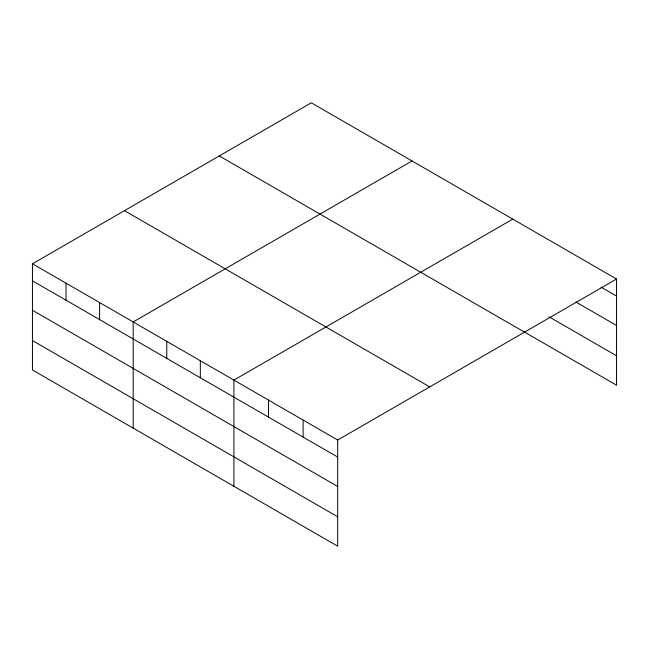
<?xml version="1.0" encoding="UTF-8"?>
<svg xmlns="http://www.w3.org/2000/svg" width="649" height="649" viewBox="0 0 649 649"><rect width="100%" height="100%" fill="white"/><g stroke="black" fill="none" stroke-linecap="round" stroke-linejoin="round"><path stroke-width="0.97" d="M337.691 486.474L337.691 440.03L32.45 263.794L32.45 369.971L337.691 546.198L337.691 486.474L32.45 310.246M524.011 331.777L616.55 385.206L616.55 279.029L311.309 102.802L32.45 263.794M412.034 160.96L133.183 321.953L133.183 428.129M512.767 219.111L233.908 380.111L233.908 486.279M337.691 440.03L616.55 279.029M600.982 287.077L616.55 296.066M575.898 302.012L616.55 325.482M549.095 316.842L616.55 355.79M219.281 155.93L524.53 332.158M124.47 210.665L429.719 386.901M32.45 280.83L337.691 457.058M32.45 340.555L337.691 516.782M303.099 420.057L303.099 437.085M268.508 400.084L268.508 417.112M200.33 360.722L200.33 377.759M166.761 341.342L166.761 358.37M99.605 302.564L99.605 319.6M66.028 283.183L66.028 300.219"/></g></svg>
